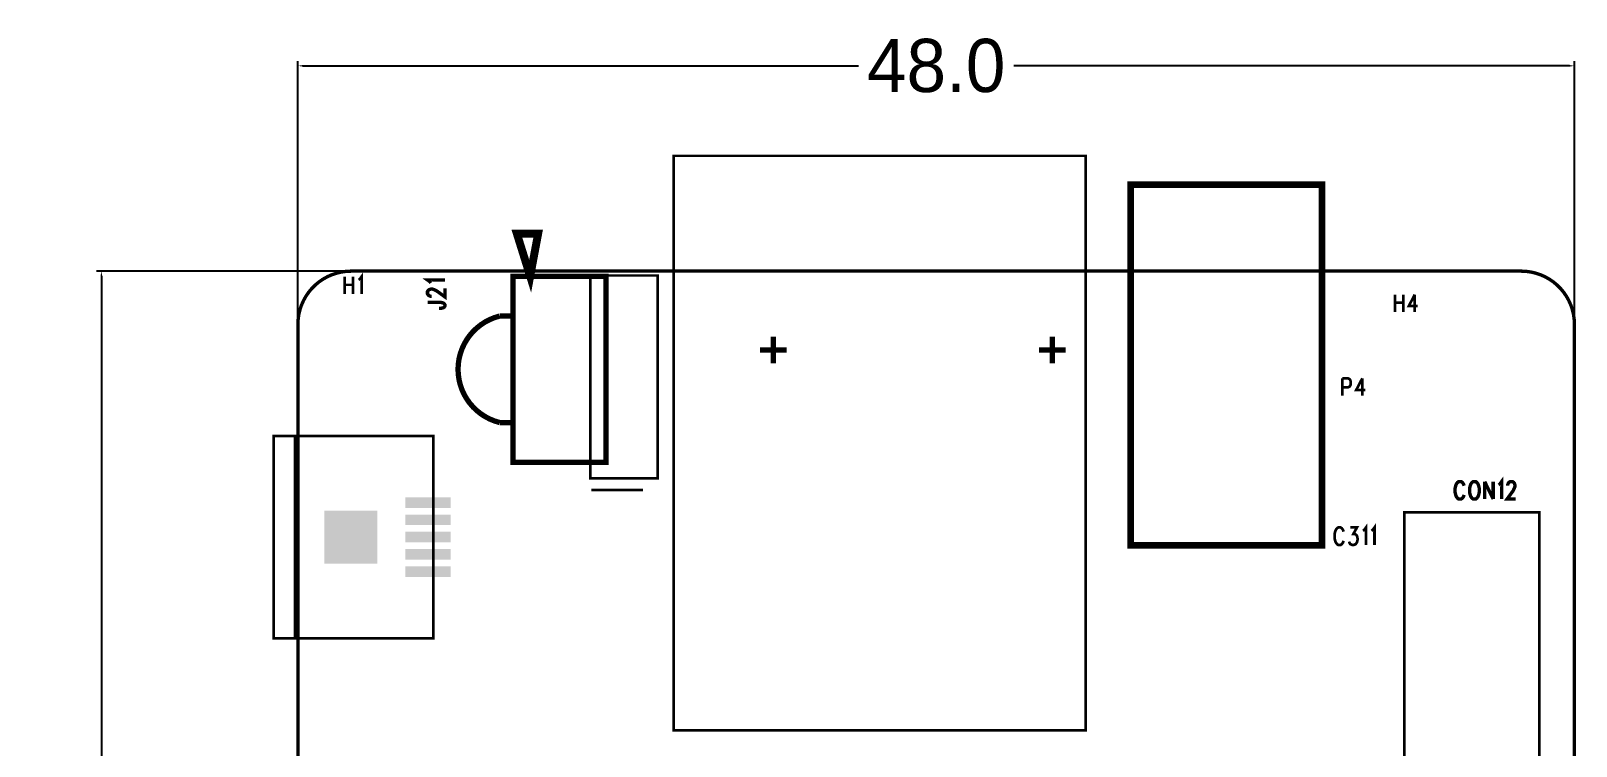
# Model space of a CAD drawing. Extents: x 64 to 173, y 17 to 95.
# Drawn here: x 64.1 to 122.2, y 68.3 to 95.2 of the extents above; entities that cross this region are included whole.
import ezdxf

# ---------------------------------------------------------------- set-up
doc = ezdxf.new("R2010")
doc.units = 0
doc.header["$MEASUREMENT"] = 0
doc.layers.get('0').update_dxf_attribs({"linetype": 'CONTINUOUS'})
doc.layers.get('Defpoints').update_dxf_attribs({"linetype": 'CONTINUOUS'})
doc.layers.add('PASTEMASKTOP_PH', color=10, linetype='CONTINUOUS')
doc.layers.add('SILKSCREENTOP_P', color=12, linetype='CONTINUOUS')
doc.dimstyles.get("Standard").update_dxf_attribs({"dimtxt": 0.18, "dimasz": 0.18, "dimexe": 0.18, "dimexo": 0.0625, "dimgap": 0.09, "dimtad": 0, "dimtih": 1, "dimtoh": 1, "dimdec": 1, "dimzin": 0, "dimdsep": 46, "dimtxsty": 'Standard', "dimcen": 0.09, "dimadec": 0, "dimazin": 0, "dimtfac": 1, "dimtdec": 1, "dimtofl": 0, "dimtmove": 0, "dimatfit": 3, "dimfxl": 1, "dimtolj": 1, "dimtzin": 0, "dimarcsym": 0})

# ---------------------------------------------------------------- blocks, each defined once
blk = doc.blocks.new('RECTANGLE_249')
blk.add_solid([(0.85001, 0.200024), (0.85001, -0.200024), (-0.85001, 0.200024), (-0.85001, -0.200024)])
blk = doc.blocks.new('SQUARE_252')
blk.add_solid([(0.999998, 0.999998), (0.999998, -0.999998), (-0.999998, 0.999998), (-0.999998, -0.999998)])
blk = doc.blocks.new('*D177')
at = {"color": 0, "linetype": 'Continuous', "lineweight": -2}
for p, q in [((74.111, 84.261), (74.111, 94.095)), ((74.291, 93.915), (95.187, 93.915)), ((121.93, 93.915), (101.034, 93.915)), ((122.11, 84.261), (122.11, 94.095))]:
    blk.add_line(p, q, dxfattribs=at)
at = {"color": 0, "linetype": 'Continuous'}
for points in [[(74.291, 93.945), (74.291, 93.885), (74.111, 93.915)], [(121.93, 93.945), (121.93, 93.885), (122.11, 93.915)]]:
    blk.add_solid(points, dxfattribs=at)
at = {"layer": 'Defpoints', "color": 0, "linetype": 'Continuous'}
for p in [(122.11, 93.915), (74.111, 84.198), (122.11, 84.198)]:
    blk.add_point(p, dxfattribs=at)
at = {"color": 0, "linetype": 'Continuous', "insert": (98.111, 93.915), "char_height": 2, "attachment_point": 5}
blk.add_mtext('\\A1;48.0', dxfattribs=at)
blk = doc.blocks.new('*D178')
at = {"color": 0, "linetype": 'Continuous', "lineweight": -2}
for p, q in [((76.049, 86.198), (66.541, 86.198)), ((66.721, 86.018), (66.721, 52.784)), ((66.721, 17.369), (66.721, 50.604)), ((76.049, 17.189), (66.541, 17.189))]:
    blk.add_line(p, q, dxfattribs=at)
at = {"color": 0, "linetype": 'Continuous'}
for points in [[(66.691, 86.018), (66.751, 86.018), (66.721, 86.198)], [(66.691, 17.369), (66.751, 17.369), (66.721, 17.189)]]:
    blk.add_solid(points, dxfattribs=at)
at = {"layer": 'Defpoints', "color": 0, "linetype": 'Continuous'}
for p in [(76.111, 86.198), (66.721, 17.189), (76.111, 17.189)]:
    blk.add_point(p, dxfattribs=at)
at = {"color": 0, "linetype": 'Continuous', "insert": (66.721, 51.694), "char_height": 2, "attachment_point": 5}
blk.add_mtext('\\A1;69.0', dxfattribs=at)

msp = doc.modelspace()

# ---------------------------------------------------------------- linework, layer by layer
at = {"layer": 'PASTEMASKTOP_PH', "const_width": 0.127}
for points in [[(76.111, 86.198, 0.414214), (74.111, 84.198)], [(122.11, 84.198, 0.414214), (120.11, 86.198)]]:
    msp.add_lwpolyline(points, format="xyb", dxfattribs=at)
for points in [[(76.111, 86.198), (120.11, 86.198)], [(74.111, 19.189), (74.111, 84.198)], [(122.11, 84.198), (122.11, 19.189)]]:
    msp.add_lwpolyline(points, dxfattribs=at)
at = {"layer": 'SILKSCREENTOP_P'}
for points, const_width in [([(103.73, 68.942), (88.236, 68.942), (88.236, 90.532), (103.73, 90.532), (103.73, 68.942)], 0.1), ([(105.419, 89.443), (112.619, 89.443), (112.619, 75.893), (105.419, 75.893), (105.419, 89.443)], 0.25), ([(82.344, 87.608), (82.844, 86.008), (83.144, 87.608), (82.344, 87.608)], 0.3), ([(75.87, 85.995), (75.87, 85.339)], 0.1), ([(76.111, 86.198), (120.11, 86.198)], 0.127), ([(76.188, 85.995), (76.188, 85.339)], 0.1), ([(76.393, 85.87), (76.438, 85.902), (76.506, 85.995), (76.506, 85.339)], 0.1), ([(82.194, 79.008), (82.194, 86.008), (85.694, 86.008), (85.694, 79.008), (82.194, 79.008)], 0.2), ([(85.101, 86.034), (87.641, 86.034), (87.641, 78.414), (85.101, 78.414), (85.101, 86.034)], 0.1), ([(75.87, 85.683), (76.188, 85.683)], 0.1), ([(79.109, 85.752), (79.078, 85.797), (78.984, 85.865), (79.64, 85.865)], 0.127), ([(79.14, 85.252), (79.109, 85.252), (79.046, 85.274), (79.015, 85.297), (78.984, 85.342), (78.984, 85.433), (79.015, 85.479), (79.046, 85.501), (79.109, 85.524), (79.171, 85.524), (79.234, 85.501), (79.328, 85.456), (79.64, 85.229), (79.64, 85.547)], 0.127), ([(78.984, 85.024), (79.484, 85.024), (79.577, 85.002), (79.609, 84.979), (79.64, 84.933), (79.64, 84.888), (79.609, 84.842), (79.577, 84.82), (79.484, 84.797), (79.421, 84.797)], 0.127), ([(115.358, 85.319), (115.358, 84.663)], 0.1), ([(115.358, 85.007), (115.676, 85.007)], 0.1), ([(115.676, 85.319), (115.676, 84.663)], 0.1), ([(116.108, 85.319), (115.881, 84.882), (116.222, 84.882)], 0.1), ([(116.108, 85.319), (116.108, 84.663)], 0.1), ([(74.111, 19.189), (74.111, 84.198)], 0.127), ([(82.194, 84.508), (82.194, 80.508), (81.694, 80.508)], 0.2), ([(81.694, 84.508), (82.194, 84.508)], 0.2), ([(122.11, 84.198), (122.11, 19.189)], 0.127), ([(91.983, 82.737), (91.983, 83.737)], 0.2), ([(102.483, 82.737), (102.483, 83.737)], 0.2), ([(92.483, 83.237), (91.483, 83.237)], 0.2), ([(102.983, 83.237), (101.983, 83.237)], 0.2), ([(113.384, 82.17), (113.384, 81.514)], 0.1), ([(113.384, 82.17), (113.588, 82.17), (113.656, 82.139), (113.679, 82.108), (113.702, 82.045), (113.702, 81.951), (113.679, 81.889), (113.656, 81.857), (113.588, 81.826), (113.384, 81.826)], 0.1), ([(114.134, 82.17), (113.906, 81.732), (114.247, 81.732)], 0.1), ([(114.134, 82.17), (114.134, 81.514)], 0.1), ([(74, 80), (74, 72.4), (79.2, 72.4), (79.2, 80), (73.2, 80), (73.2, 72.4), (74, 72.4)], 0.1), ([(119.259, 78.162), (119.305, 78.193), (119.373, 78.287), (119.373, 77.631)], 0.127), ([(87.089, 77.966), (85.139, 77.966)], 0.1), ([(117.964, 78.131), (117.941, 78.193), (117.896, 78.256), (117.85, 78.287), (117.759, 78.287), (117.714, 78.256), (117.669, 78.193), (117.646, 78.131), (117.623, 78.037), (117.623, 77.881), (117.646, 77.787), (117.669, 77.725), (117.714, 77.662), (117.759, 77.631), (117.85, 77.631), (117.896, 77.662), (117.941, 77.725), (117.964, 77.787)], 0.127), ([(118.305, 78.287), (118.259, 78.256), (118.214, 78.193), (118.191, 78.131), (118.168, 78.037), (118.168, 77.881), (118.191, 77.787), (118.214, 77.725), (118.259, 77.662), (118.305, 77.631), (118.396, 77.631), (118.441, 77.662), (118.487, 77.725), (118.509, 77.787), (118.532, 77.881), (118.532, 78.037), (118.509, 78.131), (118.487, 78.193), (118.441, 78.256), (118.396, 78.287), (118.305, 78.287)], 0.127), ([(118.737, 78.287), (118.737, 77.631)], 0.127), ([(118.737, 78.287), (119.055, 77.631)], 0.127), ([(119.055, 78.287), (119.055, 77.631)], 0.127), ([(119.6, 78.131), (119.6, 78.162), (119.623, 78.225), (119.646, 78.256), (119.691, 78.287), (119.782, 78.287), (119.828, 78.256), (119.85, 78.225), (119.873, 78.162), (119.873, 78.1), (119.85, 78.037), (119.805, 77.943), (119.578, 77.631), (119.896, 77.631)], 0.127), ([(114.16, 76.438), (114.205, 76.469), (114.273, 76.563), (114.273, 75.907)], 0.102), ([(114.478, 76.438), (114.523, 76.469), (114.592, 76.563), (114.592, 75.907)], 0.102), ([(120.792, 44.113), (115.712, 44.113), (115.712, 77.133), (120.792, 77.133), (120.792, 44.113)], 0.1), ([(113.432, 76.407), (113.41, 76.469), (113.364, 76.532), (113.319, 76.563), (113.228, 76.563), (113.182, 76.532), (113.137, 76.469), (113.114, 76.407), (113.091, 76.313), (113.091, 76.157), (113.114, 76.063), (113.137, 76.001), (113.182, 75.938), (113.228, 75.907), (113.319, 75.907), (113.364, 75.938), (113.41, 76.001), (113.432, 76.063)], 0.102), ([(113.683, 76.563), (113.932, 76.563), (113.796, 76.313), (113.864, 76.313), (113.91, 76.282), (113.932, 76.251), (113.955, 76.157), (113.955, 76.094), (113.932, 76.001), (113.887, 75.938), (113.819, 75.907), (113.751, 75.907), (113.683, 75.938), (113.66, 75.969), (113.637, 76.032)], 0.102)]:
    msp.add_lwpolyline(points, dxfattribs=dict(at, const_width=const_width))
for points, const_width in [([(76.111, 86.198, 0.414214), (74.111, 84.198)], 0.127), ([(122.11, 84.198, 0.414214), (120.11, 86.198)], 0.127), ([(81.692, 84.508, 0.780584), (81.695, 80.508)], 0.2)]:
    msp.add_lwpolyline(points, format="xyb", dxfattribs=dict(at, const_width=const_width))

# ---------------------------------------------------------------- block references
at = {"layer": 'PASTEMASKTOP_PH'}
for name, p in [('RECTANGLE_249', (79, 77.5)), ('SQUARE_252', (76.1, 76.2)), ('RECTANGLE_249', (79, 76.85)), ('RECTANGLE_249', (79, 76.2)), ('RECTANGLE_249', (79, 75.55)), ('RECTANGLE_249', (79, 74.9))]:
    msp.add_blockref(name, p, dxfattribs=at)

# ---------------------------------------------------------------- dimensions: what is measured, and where the dimension line sits
at = {"linetype": 'Continuous'}
dim = msp.add_linear_dim(base=(122.11, 93.915), p1=(74.111, 84.198), p2=(122.11, 84.198), dimstyle='Standard', override={"dimtxt": 2}, dxfattribs=at)
dim.commit()
dim.dimension.update_dxf_attribs({"geometry": '*D177', "text_midpoint": (98.111, 93.915)})
dim = msp.add_linear_dim(base=(66.721, 17.189), p1=(76.111, 86.198), p2=(76.111, 17.189), angle=90, dimstyle='Standard', override={"dimtxt": 2}, dxfattribs=at)
dim.commit()
dim.dimension.update_dxf_attribs({"geometry": '*D178', "text_midpoint": (66.721, 51.694)})

doc.saveas('drawing.dxf')
